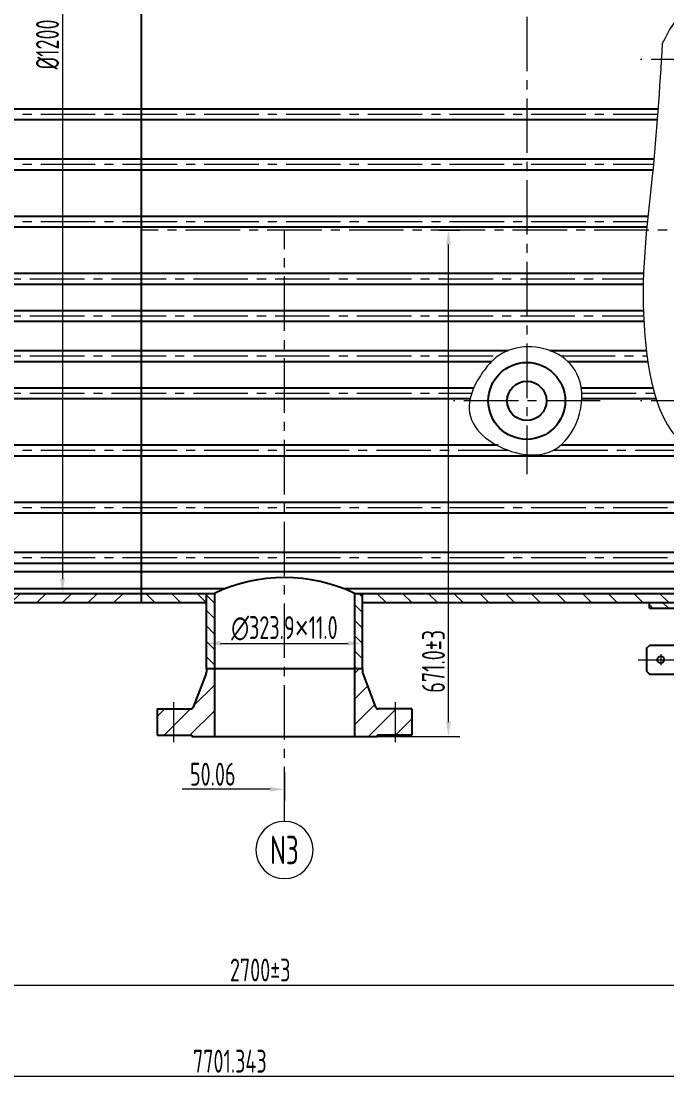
# Model space of a CAD drawing. Header units: millimetres. Extents: x 5765 to 6606, y -201 to 393.
# Drawn here: x 6082.3 to 6195.1, y 109.2 to 295.6 of the extents above; entities that cross this region are included whole.
import ezdxf
from ezdxf.enums import TextEntityAlignment as Align

# ---------------------------------------------------------------- set-up
doc = ezdxf.new("R2010")
doc.units = ezdxf.units.MM
doc.linetypes.add('CENTER2', pattern=[28.575000000000003, 19.05, -3.175, 3.175, -3.175])
for name, color, linetype, lineweight in [('2细实线', 3, 'Continuous', 13), ('3中心线', 1, 'CENTER2', 13), ('6剖面线', 6, 'Continuous', 13), ('7文本', 2, 'Continuous', 13), ('8标注', 3, 'Continuous', 13)]:
    doc.layers.add(name, color=color, linetype=linetype, lineweight=lineweight)
doc.styles.add('lanpec', font='bpec_e.shx', dxfattribs={"width": 0.75, "bigfont": 'hztxt.shx'})
doc.styles.add('lanpec-dim', font='bpec_e.shx', dxfattribs={"width": 0.75})
doc.dimstyles.new('lanpec', dxfattribs={"dimtxt": 4, "dimasz": 2.5, "dimexe": 2, "dimexo": 0, "dimtad": 1, "dimdsep": 46, "dimtxsty": 'lanpec-dim', "dimcen": 2.5, "dimclrd": 256, "dimclre": 256, "dimclrt": 256, "dimazin": 0, "dimtfac": 1, "dimtmove": 0, "dimatfit": 3, "dimfxl": 1, "dimlwd": -1, "dimlwe": -1, "dimarcsym": 0})
doc.dimstyles.new('lanpec$0', dxfattribs={"dimscale": 10, "dimtxt": 4, "dimasz": 2.5, "dimexe": 2, "dimexo": 0, "dimtad": 1, "dimdec": 1, "dimdsep": 46, "dimtxsty": 'lanpec-dim', "dimcen": 0.09, "dimclrd": 256, "dimclre": 256, "dimclrt": 256, "dimadec": 1, "dimazin": 0, "dimtfac": 0.707, "dimtdec": 1, "dimtmove": 0, "dimatfit": 3, "dimfxl": 1, "dimarcsym": 0})

# ---------------------------------------------------------------- blocks, each defined once
blk = doc.blocks.new('*D47')
at = {"layer": '8标注', "transparency": 16777216}
for p, q in [((6356.615511070197, 259.060829465557), (6356.615511070197, 109.19)), ((5880.912085987934, 240.5958551980113), (5880.912085987934, 109.19)), ((5883.412085987934, 111.19), (6354.115511070197, 111.19))]:
    blk.add_line(p, q, dxfattribs=at)
for points in [[(5883.412085987934, 111.6066666666667), (5883.412085987934, 110.7733333333333), (5880.912085987934, 111.19)], [(6354.115511070197, 111.6066666666667), (6354.115511070197, 110.7733333333333), (6356.615511070197, 111.19)]]:
    blk.add_solid(points, dxfattribs=at)
at = {"layer": 'Defpoints', "color": 0, "transparency": 16777216}
for p in [(6356.615511070197, 259.060829465557), (5880.912085987934, 240.5958551980113), (6356.615511070197, 111.19)]:
    blk.add_point(p, dxfattribs=at)
at = {"layer": '8标注', "transparency": 16777216, "insert": (6118.763798529066, 113.815), "char_height": 4, "attachment_point": 5, "style": 'lanpec-dim'}
blk.add_mtext('7701.343', dxfattribs=at)
blk = doc.blocks.new('管口号')
at = {"layer": '2细实线'}
blk.add_circle((0, 5), 5, dxfattribs=at)
at = {"layer": '7文本', "style": 'lanpec', "width": 0.75}
blk.add_attdef('N', text='', height=5, dxfattribs=at).set_placement((0, 5), align=Align.MIDDLE_CENTER)
blk = doc.blocks.new('*D57')
at = {"layer": '8标注', "transparency": 16777216}
for p, q in [((6155.360000000001, 259.0589146342469), (6158.972085987959, 259.0589146342469)), ((6156.972085987959, 173.0958551984175), (6156.972085987959, 256.5589146342469)), ((6144.500000000085, 170.5958551984175), (6158.972085987959, 170.5958551984175))]:
    blk.add_line(p, q, dxfattribs=at)
for points in [[(6156.555419321292, 256.5589146342469), (6157.388752654626, 256.5589146342469), (6156.972085987959, 259.0589146342469)], [(6156.555419321292, 173.0958551984175), (6157.388752654626, 173.0958551984175), (6156.972085987959, 170.5958551984175)]]:
    blk.add_solid(points, dxfattribs=at)
at = {"layer": 'Defpoints', "color": 0, "transparency": 16777216}
for p in [(6155.360000000001, 259.0589146342469), (6156.972085987959, 259.0589146342469), (6144.500000000085, 170.5958551984175)]:
    blk.add_point(p, dxfattribs=at)
at = {"layer": '8标注', "transparency": 16777216, "insert": (6154.347085987957, 183.7092332645193), "char_height": 4, "attachment_point": 5, "rotation": 90, "style": 'lanpec-dim'}
blk.add_mtext('671.0±3', dxfattribs=at)
blk = doc.blocks.new('*D42')
at = {"layer": '8标注', "transparency": 16777216}
for p, q in [((6041.572085987934, 167.8793667761873), (6041.572085987934, 125.13)), ((6206.57983268348, 168.0572765745362), (6206.57983268348, 125.13)), ((6044.072085987934, 127.13), (6204.07983268348, 127.13))]:
    blk.add_line(p, q, dxfattribs=at)
for points in [[(6044.072085987934, 127.5466666666667), (6044.072085987934, 126.7133333333333), (6041.572085987934, 127.13)], [(6204.07983268348, 127.5466666666667), (6204.07983268348, 126.7133333333333), (6206.57983268348, 127.13)]]:
    blk.add_solid(points, dxfattribs=at)
at = {"layer": 'Defpoints', "color": 0, "transparency": 16777216}
for p in [(6041.572085987934, 167.8793667761873), (6206.57983268348, 168.0572765745362), (6206.57983268348, 127.13)]:
    blk.add_point(p, dxfattribs=at)
at = {"layer": '8标注', "transparency": 16777216, "insert": (6124.075959335707, 129.755), "char_height": 4, "attachment_point": 5, "style": 'lanpec-dim'}
blk.add_mtext('2700%%P3', dxfattribs=at)
blk = doc.blocks.new('*D59')
at = {"layer": '8标注', "transparency": 16777216}
for p, q in [((6114.659999999998, 186.8557931479392), (6114.659999999998, 188.8557931479392)), ((6117.159999999998, 186.8557931479392), (6139.460000000046, 186.8557931479392)), ((6141.960000000046, 188.1592332645193), (6141.960000000046, 184.8557931479392))]:
    blk.add_line(p, q, dxfattribs=at)
for points in [[(6117.159999999998, 187.2724598146059), (6117.159999999998, 186.4391264812726), (6114.659999999998, 186.8557931479392)], [(6139.460000000046, 187.2724598146059), (6139.460000000046, 186.4391264812726), (6141.960000000046, 186.8557931479392)]]:
    blk.add_solid(points, dxfattribs=at)
at = {"layer": 'Defpoints', "color": 0, "transparency": 16777216}
for p in [(6114.659999999998, 186.8557931479392), (6141.960000000046, 188.1592332645193), (6141.960000000046, 186.8557931479392)]:
    blk.add_point(p, dxfattribs=at)
at = {"layer": '8标注', "transparency": 16777216, "insert": (6128.310000000021, 189.4807931479392), "char_height": 4, "attachment_point": 5, "style": 'lanpec-dim'}
blk.add_mtext('∅323.9{\\fArial|b0|i0|c0|p34;×}11.0', dxfattribs=at)
blk = doc.blocks.new('*D65')
at = {"layer": '8标注', "transparency": 16777216}
for p, q in [((6089.522131101532, 322.5219740700762), (6091.522131101565, 322.5219740700762)), ((6089.522131101565, 320.0219740700762), (6089.522131101565, 198.0958551984176)), ((6089.522131101532, 195.5958551984176), (6091.522131101565, 195.5958551984176))]:
    blk.add_line(p, q, dxfattribs=at)
for points in [[(6089.105464434898, 320.0219740700762), (6089.938797768232, 320.0219740700762), (6089.522131101565, 322.5219740700762)], [(6089.105464434898, 198.0958551984176), (6089.938797768232, 198.0958551984176), (6089.522131101565, 195.5958551984176)]]:
    blk.add_solid(points, dxfattribs=at)
at = {"layer": 'Defpoints', "color": 0, "transparency": 16777216}
for p in [(6089.522131101532, 322.5219740700762), (6089.522131101532, 195.5958551984176), (6089.522131101565, 195.5958551984176)]:
    blk.add_point(p, dxfattribs=at)
at = {"layer": '8标注', "transparency": 16777216, "insert": (6086.897131101564, 291.5424771323155), "char_height": 4, "attachment_point": 5, "rotation": 90, "style": 'lanpec-dim'}
blk.add_mtext('%%C1200', dxfattribs=at)
blk = doc.blocks.new('*D76')
at = {"layer": '8标注', "transparency": 16777216}
for p, q in [((6128.310000000021, 164.3221393504657), (6128.310000000021, 159.355352136178)), ((6125.810000000021, 161.355352136178), (6110.432777777787, 161.355352136178))]:
    blk.add_line(p, q, dxfattribs=at)
blk.add_solid([(6125.810000000021, 161.7720188028447), (6125.810000000021, 160.9386854695113), (6128.310000000021, 161.355352136178)], dxfattribs=at)
at = {"layer": 'Defpoints', "color": 0, "transparency": 16777216}
for p in [(6078.249999999997, 164.3221393504657), (6128.310000000021, 164.3221393504657), (6128.310000000021, 161.355352136178)]:
    blk.add_point(p, dxfattribs=at)
at = {"layer": '8标注', "transparency": 16777216, "insert": (6115.78000000001, 163.980352136178), "char_height": 4, "attachment_point": 5, "style": 'lanpec-dim'}
blk.add_mtext('50.06', dxfattribs=at)
blk = doc.blocks.new('_None')

msp = doc.modelspace()

# ---------------------------------------------------------------- hatches: boundary and pattern name
at = {"layer": '6剖面线'}
h = msp.add_hatch(dxfattribs=at)
h.set_pattern_fill('ANSI31', color=256, style=0)
h.set_pattern_definition([(45, (0, 0), (-2.245064030267288, 2.245064030267288), [])])
h.paths.add_polyline_path([(6103.249999999997, 324.1219740700532), (6078.249999999997, 324.1219740700531), (6078.249999999997, 322.5219740700761), (6103.249999999997, 322.5219740700761)])
h.paths.add_polyline_path([(6103.249999999997, 195.5958551984175), (6078.249999999997, 195.5958551984175), (6078.249999999997, 193.9958551984408), (6103.249999999997, 193.9958551984408)])
h = msp.add_hatch(dxfattribs=at)
h.set_pattern_fill('ANSI31', color=256, angle=90, style=0)
h.set_pattern_definition([(135, (0, 0), (-2.245064030267288, -2.245064030267288), [])])
h.paths.add_polyline_path([(6320.783054188684, 195.5958551984175), (6281.092163403378, 195.5958551984175), (6281.092163403378, 193.9958551984408), (6320.783054188684, 193.9958551984408)])
h.paths.add_polyline_path([(6141.960000000045, 195.5958551984175), (6141.960000000046, 193.9958551984407), (6253.792163403331, 193.9958551984408), (6253.792163403331, 195.5958551984175)])
h.paths.add_polyline_path([(6114.659999999999, 193.9958551984408), (6114.659999999999, 195.5958551984175), (6103.249999999997, 195.5958551984175), (6103.249999999997, 193.9958551984408)])
h = msp.add_hatch(dxfattribs=at)
h.set_pattern_fill('ANSI31', color=256, scale=0.6, angle=90, style=0)
h.set_pattern_definition([(135, (6114.420588591345, 332.9125576017743), (-1.347038418160373, -1.347038418160373), [])])
h.paths.add_polyline_path([(6116.060000000021, 182.3958551984058), (6114.659999999998, 182.3958551984058), (6114.659999999998, 195.5958551984174), (6116.060000000021, 195.5958551984174)])
h.paths.add_polyline_path([(6141.960000000045, 182.3958551984058), (6140.560000000021, 182.3958551984058), (6140.560000000021, 195.5958551984174), (6141.960000000045, 195.5958551984174)])
h = msp.add_hatch(dxfattribs=at)
h.set_pattern_fill('ANSI31', color=256, scale=0.6, angle=90, style=0)
h.set_pattern_definition([(135, (6205.630979356068, 193.541917806853), (-1.347038418160373, -1.347038418160373), [])])
h.paths.add_polyline_path([(6209.44505162402, 193.9958551984408), (6204.189159270655, 193.9958551984408), (6204.189159270655, 192.9958551984408), (6209.44505162402, 192.9958551984417)])
h.paths.add_polyline_path([(6204.189159270655, 192.9958551984408), (6204.189159270655, 193.9958551984408), (6192.07983268348, 193.9958551984408), (6192.07983268348, 192.9958551984408)])
h.paths.add_polyline_path([(6209.44505162402, 193.9958551984408), (6209.44505162402, 192.9958551984408), (6217.07983268348, 192.9958551984408), (6217.07983268348, 193.9958551984408)])
h = msp.add_hatch(dxfattribs=at)
h.set_pattern_fill('ANSI31', color=256, style=0)
h.set_pattern_definition([(45, (6147.050211497908, 345.2548525196928), (-2.245064030267288, 2.245064030267288), [])])
h.paths.add_polyline_path([(6147.680000000017, 170.7958551984291), (6146.180000000017, 170.7958551984291), (6146.180000000017, 175.4058551984151), (6147.680000000017, 175.4058551984151)])
h.paths.add_polyline_path([(6149.180000000017, 170.7958551984291), (6147.680000000017, 170.7958551984291), (6147.680000000017, 175.4058551984151), (6149.180000000017, 175.4058551984151)])
h.paths.add_polyline_path([(6146.180000000017, 170.7958551984291), (6144.500000000082, 170.7958551984291), (6144.500000000082, 170.5958551984174), (6140.560000000021, 170.5958551984174), (6140.560000000021, 182.3958551984058), (6141.960000000045, 182.3958551984058), (6141.960000000045, 181.788004694298, 0.0913800192005674), (6141.992850320496, 181.6097599835146), (6144.237231686211, 175.7276104876316, 0.3110596722659907), (6144.704381365644, 175.4058551984151), (6146.180000000017, 175.4058551984151)])
h.paths.add_polyline_path([(6150.560000000021, 170.7958551984291), (6149.180000000017, 170.7958551984291), (6149.180000000017, 175.4058551984151), (6150.560000000021, 175.4058551984151)])
h.paths.add_polyline_path([(6116.060000000021, 170.5958551984174), (6112.119999999961, 170.5958551984174), (6112.119999999961, 170.7958551984291), (6108.940000000026, 170.7958551984291), (6108.940000000026, 175.4058551984151), (6111.915618634399, 175.4058551984151, 0.3110596722659911), (6112.382768313832, 175.7276104876316), (6114.627149679547, 181.6097599835146, 0.09138001920073441), (6114.659999999998, 181.788004694298), (6114.659999999998, 182.3958551984058), (6116.060000000021, 182.3958551984058)])
h.paths.add_polyline_path([(6108.940000000026, 170.7958551984291), (6106.060000000021, 170.7958551984291), (6106.060000000021, 175.4058551984151), (6108.940000000026, 175.4058551984151)])

# ---------------------------------------------------------------- linework, layer by layer
for p, q in [((6103.249999999997, 324.1219740700532), (6103.249999999997, 193.9958551984408)), ((6014.292085987956, 280.2958551984291), (6193.590476539164, 280.2958551984291)), ((6014.292085987957, 278.395855198464), (6193.451032136488, 278.3958551984639)), ((6014.292085987957, 271.5458551984291), (6192.8850551387, 271.545855198429)), ((6014.292085987957, 269.645855198464), (6192.705468627991, 269.6458551984639)), ((6014.292085987957, 261.545855198429), (6191.845860256025, 261.545855198429)), ((6014.292085987956, 259.6458551984639), (6191.651478261152, 259.6458551984639)), ((6014.292085987957, 251.5458551984291), (6191.064960616567, 251.545855198429)), ((6014.292085987956, 249.645855198464), (6191.009889166728, 249.6458551984639)), ((6014.292085987957, 245.0458551985455), (6191.039327964168, 245.0458551985454)), ((6014.292085987957, 243.1458551985222), (6191.122601864548, 243.1458551985221)), ((6014.292085987957, 238.0458551983126), (6167.385898942978, 238.0458551983126)), ((6174.675951252523, 238.0458551983126), (6191.55986982403, 238.0458551983126)), ((6014.292085987958, 236.1458551982894), (6164.561463271597, 236.1458551982891)), ((6177.811346079741, 236.1458551982893), (6191.813750405428, 236.1458551982893)), ((6014.292085987957, 231.5458551983709), (6161.396302717576, 231.5458551983708)), ((6180.176321980781, 231.5458551983708), (6192.719200026871, 231.5458551983708)), ((6014.292085987957, 229.6458551984057), (6160.775163123752, 229.6458551984057)), ((6180.273177355165, 229.6458551984057), (6193.257529055931, 229.6458551984057)), ((6014.292085987957, 221.5458551983709), (6131.945187450711, 221.5458551983709)), ((6131.443884570968, 221.5458551983709), (6165.661435195424, 221.5458551983709)), ((6176.673884570971, 221.5458551983709), (6230.183054188708, 221.5458551983709)), ((6014.292085987958, 219.6458551984058), (6205.183054188708, 219.6458551984059)), ((6014.292085987956, 211.5458551983709), (6228.983054188755, 211.5458551983708)), ((6014.292085987956, 209.6458551984058), (6228.983054188755, 209.6458551984059)), ((6014.292085987958, 202.7958551983709), (6228.983054188753, 202.7958551983708)), ((6014.292085987958, 200.8958551984058), (6228.983054188753, 200.8958551984058)), ((6014.292085987957, 199.3958551984058), (6228.983054188753, 199.3958551984058)), ((6117.903205681758, 196.3958551983683), (6069.530965724121, 196.3958551983476)), ((6230.983054188786, 196.3958551984165), (6138.716794318262, 196.3958551983771)), ((6014.292085987958, 195.5958551984175), (6116.060000000021, 195.5958551984175)), ((6014.292085987957, 193.9958551984408), (6114.659999999998, 193.9958551984407)), ((6114.659999999998, 182.3958551984058), (6114.659999999998, 195.5958551984174)), ((6114.659999999998, 182.3958551984058), (6114.659999999998, 195.5958551984174)), ((6116.060000000021, 195.5958551984174), (6116.060000000021, 170.5958551984174)), ((6140.560000000021, 195.5958551984174), (6152.210000000044, 195.5958551984174)), ((6140.560000000021, 195.5958551984174), (6140.560000000021, 170.5958551984174)), ((6141.960000000045, 182.3958551984058), (6141.960000000045, 195.5958551984174)), ((6141.960000000045, 182.3958551984058), (6141.960000000045, 195.5958551984174)), ((6141.960000000045, 195.5958551984175), (6255.192163403391, 195.5958551984175)), ((6141.960000000045, 193.9958551984407), (6152.210000000044, 193.9958551984406)), ((6141.960000000046, 193.9958551984407), (6253.79216340333, 193.9958551984407)), ((6192.07983268348, 192.9958551984408), (6192.07983268348, 193.9958551984408)), ((6192.07983268348, 192.9958551984408), (6204.189159270655, 192.9958551984408)), ((6114.627149679547, 181.6097599835146), (6112.382768313832, 175.7276104876316)), ((6141.960000000045, 182.3958551984058), (6114.659999999998, 182.3958551984058)), ((6114.659999999998, 182.3958551984058), (6114.659999999998, 181.788004694298)), ((6141.960000000045, 182.3958551984058), (6141.960000000045, 181.788004694298)), ((6141.992850320496, 181.6097599835146), (6144.237231686211, 175.7276104876316)), ((6106.060000000021, 175.4058551984151), (6106.060000000021, 170.7958551984291)), ((6106.060000000021, 175.4058551984151), (6111.915618634399, 175.4058551984151)), ((6150.560000000021, 175.4058551984151), (6144.704381365644, 175.4058551984151)), ((6150.560000000021, 175.4058551984151), (6150.560000000021, 170.7958551984291)), ((6106.060000000021, 170.7958551984291), (6112.119999999961, 170.7958551984291)), ((6112.119999999961, 170.7958551984291), (6112.119999999961, 170.5958551984174)), ((6112.119999999961, 170.5958551984174), (6144.500000000082, 170.5958551984174)), ((6150.560000000021, 170.7958551984291), (6144.500000000082, 170.7958551984291)), ((6144.500000000082, 170.7958551984291), (6144.500000000082, 170.5958551984174))]:
    msp.add_line(p, q)
at = {"ltscale": 2}
for p, q in [((6191.57983268348, 185.9958551984408), (6192.07983268348, 186.4958551984408)), ((6201.57983268348, 186.4958551984408), (6192.07983268348, 186.4958551984408)), ((6191.57983268348, 185.9958551984408), (6191.57983268348, 181.9958551984408)), ((6191.57983268348, 181.9958551984408), (6192.07983268348, 181.4958551984408)), ((6192.07983268348, 181.4958551984408), (6201.57983268348, 181.4958551984408))]:
    msp.add_line(p, q, dxfattribs=at)
for radius in [6.720000000000255, 3.431999999999789]:
    msp.add_circle((6170.659534993074, 229.235352136178), radius)
at = {"ltscale": 3}
msp.add_circle((6194.07983268348, 183.9958551984408), 0.6000000000000001, dxfattribs=at)
for centre, radius, start, end in [((6128.310000000021, 169.8951476864993), 28.47084239379419, 64.51563675623937, 115.4843632437607), ((6114.159999999998, 181.788004694298), 0.5, 339.1152447567155, 0), ((6142.460000000045, 181.788004694298), 0.5, 180, 200.8847552432846), ((6111.915618634399, 175.9058551984151), 0.5, 270, 339.1152447567155), ((6144.704381365644, 175.9058551984151), 0.5, 200.8847552432846, 270)]:
    msp.add_arc(centre, radius, start, end)
at = {"layer": '3中心线', "ltscale": 0.5}
for p, q in [((6170.659534993074, 367.8324771323154), (6170.659534993074, 216.4064124184877)), ((6216.188474710762, 288.8824771323157), (6190.530595275382, 288.8824771323157)), ((6014.292085987956, 279.3458551984174), (6193.521519886268, 279.3458551984174)), ((6014.292085987957, 270.5958551984174), (6192.796706733347, 270.5958551984174)), ((6014.292085987957, 260.595855198354), (6191.747078059976, 260.5958551981997)), ((6363.440000000001, 259.0589146342468), (6103.249999999998, 259.0589146342468)), ((6128.310000000021, 155.7353521361782), (6128.310000000021, 259.0589146342468)), ((6069.530965724121, 250.5958551983179), (6191.032781000343, 250.5958551982525)), ((6069.530965724121, 244.0958551985339), (6191.075656354607, 244.0958551985339)), ((6069.530965724121, 237.0958551983011), (6165.650411274379, 237.0958551983011)), ((6176.601115175035, 237.0958551983011), (6191.679566598915, 237.0958551983011)), ((6069.530965724121, 230.5958551985166), (6161.034743452387, 230.595855198566)), ((6180.268750270397, 230.595855198563), (6192.973370609048, 230.5958551985699)), ((6183.488474710764, 229.2353521361779), (6157.830595275384, 229.2353521361779)), ((6216.188474710762, 229.2353521361779), (6190.530595275382, 229.2353521361779)), ((6014.292085987958, 220.5958551984016), (6131.945187450711, 220.5958551983761)), ((6130.081655139306, 220.5958551983818), (6167.403290196674, 220.5958551983737)), ((6175.285392314476, 220.595855198372), (6234.033054188684, 220.5958551983593)), ((6014.292085987957, 210.5958551983752), (6228.983054188755, 210.5958551984218)), ((6014.292085987957, 201.8458551983593), (6228.983054188755, 201.8458551983593)), ((6194.07983268348, 184.9594176843191), (6194.07983268348, 183.0322927125042)), ((6190.136466510873, 183.9958551984408), (6196.906181627465, 183.9958551984408)), ((6108.940000000026, 176.5958551984174), (6108.940000000026, 169.6058551984268)), ((6147.680000000017, 176.5958551984174), (6147.680000000017, 169.6058551984268))]:
    msp.add_line(p, q, dxfattribs=at)
at = {"layer": '8标注'}
for points in [[(6194.344439983161, 291.7183967226681), (6198.485256993583, 297.4070945896967), (6208.897840579256, 298.0403968701513), (6211.241868206373, 272.5457521066866), (6208.043085710768, 220.6126447055445), (6201.368434767597, 220.20707796614), (6191.303524854983, 240.5706648057868), (6192.591257192583, 268.4993099288755), (6194.344439983161, 291.7183967226681)], [(6163.73, 235.2824771323156), (6165.765836041465, 237.1793585874068), (6176.197840579257, 237.3424771323155), (6179.709999999999, 233.3424771323155), (6175.343085710769, 220.6126447055445), (6168.668434767598, 220.20707796614), (6160.664257960252, 227.147514981452), (6161.9, 232.5724771323155), (6163.73, 235.2824771323156)]]:
    msp.add_spline(points, degree=3, dxfattribs=at)

# ---------------------------------------------------------------- block references
ref = msp.add_blockref('管口号', (6128.310000000021, 155.7353521361782), dxfattribs=dict(at, xscale=-1, rotation=180))
ref.add_attrib('N', 'N3', dxfattribs={"layer": '7文本', "height": 5, "style": 'lanpec', "width": 0.75}).set_placement((6128.310000000021, 150.7353521361782), align=Align.MIDDLE_CENTER)

# ---------------------------------------------------------------- dimensions: what is measured, and where the dimension line sits
dim = msp.add_linear_dim(base=(6089.522131101565, 195.5958551984176), p1=(6089.52213110153, 322.5219740700761), p2=(6089.52213110153, 195.5958551984175), angle=90, text='%%C1200', dimstyle='lanpec', dxfattribs=at)
dim.commit()
dim.dimension.update_dxf_attribs({"geometry": '*D65', "text_midpoint": (6089.522131101564, 291.5424771323155), "dimtype": 160})
for base, p1, p2, text, picture, middle in [((6356.615511070197, 111.19), (5880.912085987934, 240.5958551980113), (6356.615511070197, 259.060829465557), '7701.343', '*D47', (6118.763798529066, 113.815)), ((6206.57983268348, 127.13), (6041.572085987934, 167.8793667761873), (6206.57983268348, 168.0572765745362), '2700%%P3', '*D42', (6124.075959335707, 129.755))]:
    dim = msp.add_linear_dim(base=base, p1=p1, p2=p2, text=text, dimstyle='lanpec', dxfattribs=at)
    dim.commit()
    dim.dimension.update_dxf_attribs({"geometry": picture, "text_midpoint": middle})
dim = msp.add_linear_dim(base=(6156.972085987959, 259.0589146342469), p1=(6144.500000000082, 170.5958551984174), p2=(6155.359999999998, 259.0589146342468), angle=270, text='671.0±3', dimstyle='lanpec$0', override={"dimscale": 1, "dimdec": 2, "dimcen": 2.5, "dimadec": 2, "dimtfac": 1, "dimtdec": 2, "dimlwd": 65535, "dimlwe": 65535}, dxfattribs=at)
dim.commit()
dim.dimension.update_dxf_attribs({"geometry": '*D57', "text_midpoint": (6156.972085987957, 183.7092332645193), "dimtype": 160})
dim = msp.add_linear_dim(base=(6141.960000000046, 186.8557931479392), p1=(6114.659999999998, 186.8557931479392), p2=(6141.960000000046, 188.1592332645193), text='∅323.9{\\fArial|b0|i0|c0|p34;×}11.0', dimstyle='lanpec', dxfattribs=at)
dim.commit()
dim.dimension.update_dxf_attribs({"geometry": '*D59', "text_midpoint": (6128.310000000021, 186.8557931479392), "dimtype": 160})
dim = msp.add_linear_dim(base=(6128.310000000021, 161.355352136178), p1=(6078.249999999997, 164.3221393504657), p2=(6128.310000000021, 164.3221393504657), dimstyle='lanpec$0', override={"dimscale": 1, "dimdec": 2, "dimblk1": 'None', "dimsah": 1, "dimcen": 2.5, "dimse1": 1, "dimsd1": 1, "dimadec": 2, "dimtfac": 1, "dimtdec": 2, "dimlwd": 65535, "dimlwe": 65535}, dxfattribs=at)
dim.commit()
dim.dimension.update_dxf_attribs({"geometry": '*D76', "text_midpoint": (6115.78000000001, 161.355352136178), "dimtype": 160})

doc.saveas('drawing.dxf')
